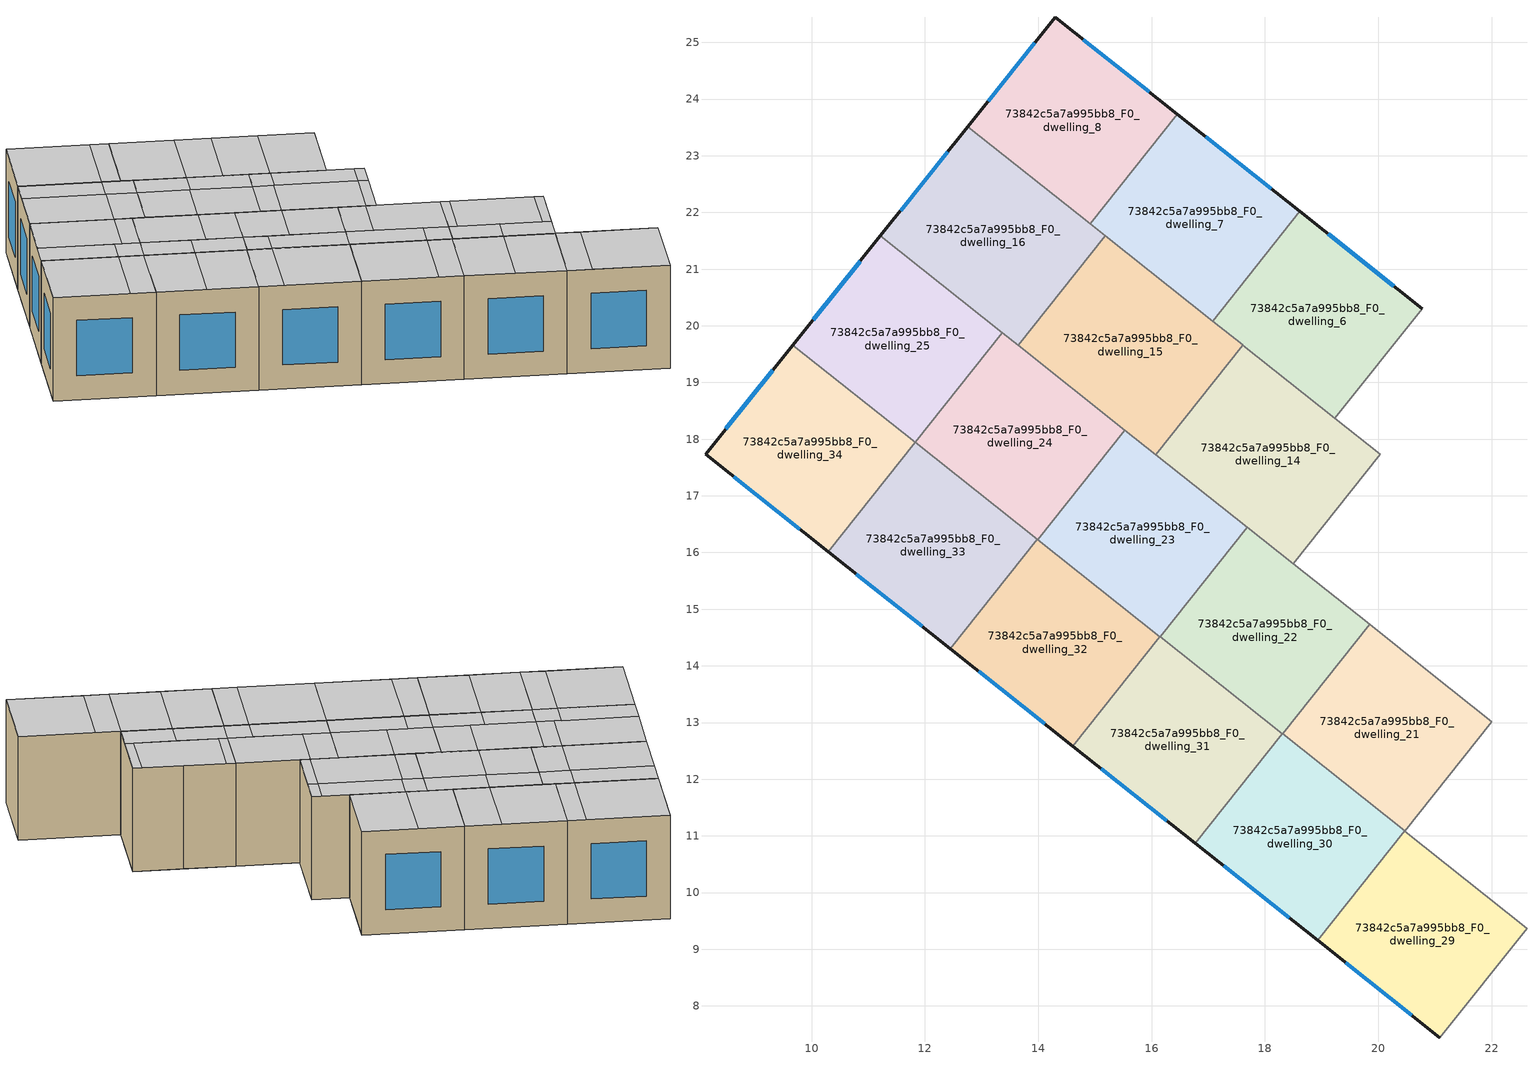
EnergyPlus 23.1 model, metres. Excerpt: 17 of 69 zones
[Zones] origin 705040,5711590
73842c5a7a995bb8_F0_dwelling_14
 floor ground (EU_floor_Construction): 20.04,17.73 18.5,15.8 16.07,17.73 17.61,19.66 z0
 wall to 73842c5a7a995bb8_F0_dwelling_15 (EU_wall_Construction): 17.61,19.66 16.07,17.73 z0:3
 wall to 73842c5a7a995bb8_F0_dwelling_13 (EU_wall_Construction): 18.5,15.8 20.04,17.73 z0:3
 wall to 73842c5a7a995bb8_F0_dwelling_6 (EU_wall_Construction): 19.24,18.37 17.61,19.66 z0:3
 wall to 73842c5a7a995bb8_F0_dwelling_23 (EU_wall_Construction): 16.07,17.73 17.69,16.45 z0:3
 wall to 73842c5a7a995bb8_F0_dwelling_5 (EU_wall_Construction): 20.04,17.73 19.24,18.37 z0:3
 wall to 73842c5a7a995bb8_F0_dwelling_22 (EU_wall_Construction): 17.69,16.44 18.5,15.8 z0:3
 ceiling to 73842c5a7a995bb8_F1_dwelling_18 (EU_floor_Construction): 18.28,15.98 19.3,17.26 17.55,18.66 17.54,18.67 16.51,17.38 z3
 ceiling to 73842c5a7a995bb8_F1_dwelling_6 (EU_floor_Construction): 19.52,17.09 20.04,17.73 19.82,17.9 19.31,17.26 z3
 ceiling to 73842c5a7a995bb8_F1_dwelling_17 (EU_floor_Construction): 18.5,15.8 19.52,17.09 19.3,17.26 18.28,15.98 z3
 ceiling to 73842c5a7a995bb8_F1_dwelling_8 (EU_floor_Construction): 17.55,18.66 18.06,19.31 17.61,19.66 17.1,19.02 z3
 ceiling adiabatic (EU_roof_Construction): 19.31,17.26 19.82,17.9 18.06,19.31 17.55,18.66 z3; 16.51,17.38 17.54,18.67 17.55,18.66 17.1,19.02 16.07,17.73 z3
73842c5a7a995bb8_F0_dwelling_15
 floor ground (EU_floor_Construction): 17.61,19.66 16.07,17.73 13.65,19.66 15.18,21.59 z0
 wall to 73842c5a7a995bb8_F0_dwelling_16 (EU_wall_Construction): 15.18,21.59 13.65,19.66 z0:3
 wall to 73842c5a7a995bb8_F0_dwelling_7 (EU_wall_Construction): 17.08,20.08 15.18,21.59 z0:3
 wall to 73842c5a7a995bb8_F0_dwelling_24 (EU_wall_Construction): 13.65,19.66 15.53,18.16 z0:3
 wall to 73842c5a7a995bb8_F0_dwelling_6 (EU_wall_Construction): 17.61,19.66 17.08,20.08 z0:3
 wall to 73842c5a7a995bb8_F0_dwelling_23 (EU_wall_Construction): 15.53,18.16 16.07,17.73 z0:3
 ceiling adiabatic (EU_roof_Construction): 16.07,17.73 17.1,19.02 15.77,20.07 14.75,18.78 z3; 14.75,18.78 15.77,20.07 14.67,20.94 13.65,19.66 z3
 ceiling to 73842c5a7a995bb8_F1_dwelling_9 (EU_floor_Construction): 15.78,20.06 16.29,20.71 15.18,21.59 14.67,20.94 z3
 ceiling to 73842c5a7a995bb8_F1_dwelling_8 (EU_floor_Construction): 17.1,19.02 17.61,19.66 16.29,20.71 15.78,20.06 z3
73842c5a7a995bb8_F0_dwelling_16
 floor ground (EU_floor_Construction): 15.18,21.59 13.65,19.66 11.21,21.59 12.76,23.52 z0
 wall outside (EU_wall_Construction): 12.76,23.52 11.21,21.59 z0:3
 wall to 73842c5a7a995bb8_F0_dwelling_8 (EU_wall_Construction): 14.92,21.8 12.76,23.52 z0:3
 wall to 73842c5a7a995bb8_F0_dwelling_25 (EU_wall_Construction): 11.21,21.59 13.37,19.88 z0:3
 wall to 73842c5a7a995bb8_F0_dwelling_7 (EU_wall_Construction): 15.18,21.59 14.92,21.8 z0:3
 wall to 73842c5a7a995bb8_F0_dwelling_24 (EU_wall_Construction): 13.37,19.87 13.64,19.66 z0:3
 window (EU_Window_Construction): 12.4,23.07 11.57,22.03 z0.69:2.31
 ceiling to 73842c5a7a995bb8_F1_dwelling_21 (EU_floor_Construction): 12.98,20.18 14,21.47 12.24,22.87 11.21,21.59 z3
 ceiling to 73842c5a7a995bb8_F1_dwelling_9 (EU_floor_Construction): 14.67,20.94 15.18,21.59 14.52,22.11 14.01,21.47 z3
 ceiling adiabatic (EU_roof_Construction): 14.01,21.47 14.52,22.11 12.76,23.52 12.24,22.87 z3; 13.65,19.66 14.67,20.94 14,21.47 12.98,20.18 z3
73842c5a7a995bb8_F0_dwelling_21
 floor ground (EU_floor_Construction): 22.01,13.02 20.47,11.08 18.31,12.8 19.85,14.73 z0
 wall to 73842c5a7a995bb8_F0_dwelling_22 (EU_wall_Construction): 19.85,14.73 18.31,12.8 z0:3
 wall to 73842c5a7a995bb8_F0_dwelling_20 (EU_wall_Construction): 20.47,11.08 22.01,13.02 z0:3
 wall to 73842c5a7a995bb8_F0_dwelling_30 (EU_wall_Construction): 18.31,12.8 20.46,11.09 z0:3
 wall to 73842c5a7a995bb8_F0_dwelling_13 (EU_wall_Construction): 20.93,13.87 19.85,14.73 z0:3
 wall to 73842c5a7a995bb8_F0_dwelling_12 (EU_wall_Construction): 22,13.02 20.93,13.87 z0:3
 ceiling to 73842c5a7a995bb8_F1_dwelling_16 (EU_floor_Construction): 20.79,11.88 21.81,13.17 20.04,14.57 19.02,13.29 z3
 ceiling to 73842c5a7a995bb8_F1_dwelling_27 (EU_floor_Construction): 20.47,11.08 20.98,11.73 19.9,12.59 19.39,11.94 z3
 ceiling adiabatic (EU_roof_Construction): 19.39,11.94 19.9,12.59 18.82,13.44 18.31,12.8 z3
 ceiling to 73842c5a7a995bb8_F1_dwelling_17 (EU_floor_Construction): 19.02,13.29 20.04,14.57 19.85,14.73 18.82,13.44 z3
 ceiling to 73842c5a7a995bb8_F1_dwelling_15 (EU_floor_Construction): 20.98,11.73 22.01,13.02 21.81,13.17 20.79,11.88 z3
73842c5a7a995bb8_F0_dwelling_22
 floor ground (EU_floor_Construction): 19.85,14.73 18.31,12.8 16.15,14.51 17.69,16.45 z0
 wall to 73842c5a7a995bb8_F0_dwelling_23 (EU_wall_Construction): 17.69,16.45 16.15,14.51 z0:3
 wall to 73842c5a7a995bb8_F0_dwelling_13 (EU_wall_Construction): 19.85,14.73 18.5,15.8 z0:3
 wall to 73842c5a7a995bb8_F0_dwelling_31 (EU_wall_Construction): 16.15,14.51 18.31,12.8 z0:3
 ceiling to 73842c5a7a995bb8_F1_dwelling_17 (EU_floor_Construction): 18.82,13.44 19.85,14.73 18.28,15.98 17.25,14.69 z3
 ceiling to 73842c5a7a995bb8_F1_dwelling_29 (EU_floor_Construction): 17.77,13.23 18.28,13.87 16.66,15.16 16.15,14.51 z3
 ceiling to 73842c5a7a995bb8_F1_dwelling_18 (EU_floor_Construction): 17.25,14.69 18.28,15.98 17.69,16.45 16.66,15.16 z3
 ceiling adiabatic (EU_roof_Construction): 18.31,12.8 18.82,13.44 18.28,13.87 17.77,13.23 z3
73842c5a7a995bb8_F0_dwelling_23
 floor ground (EU_floor_Construction): 17.69,16.45 16.15,14.51 13.99,16.23 15.53,18.16 z0
 wall to 73842c5a7a995bb8_F0_dwelling_24 (EU_wall_Construction): 15.53,18.16 13.99,16.23 z0:3
 wall to 73842c5a7a995bb8_F0_dwelling_32 (EU_wall_Construction): 13.99,16.23 16.15,14.52 z0:3
 ceiling to 73842c5a7a995bb8_F1_dwelling_30 (EU_floor_Construction): 16.15,14.52 16.66,15.16 15.04,16.45 14.53,15.8 z3
 ceiling to 73842c5a7a995bb8_F1_dwelling_18 (EU_floor_Construction): 16.66,15.16 17.69,16.45 16.51,17.38 15.49,16.09 z3
 ceiling to 73842c5a7a995bb8_F1_dwelling_19 (EU_floor_Construction): 15.49,16.09 16.51,17.38 15.53,18.16 14.5,16.87 z3
 ceiling to 73842c5a7a995bb8_F1_dwelling_31 (EU_floor_Construction): 14.53,15.8 15.04,16.45 14.5,16.87 13.99,16.23 z3
73842c5a7a995bb8_F0_dwelling_24
 floor ground (EU_floor_Construction): 15.53,18.16 13.99,16.23 11.83,17.94 13.37,19.88 z0
 wall to 73842c5a7a995bb8_F0_dwelling_25 (EU_wall_Construction): 13.37,19.88 11.83,17.94 z0:3
 wall to 73842c5a7a995bb8_F0_dwelling_33 (EU_wall_Construction): 11.83,17.94 13.99,16.23 z0:3
 ceiling to 73842c5a7a995bb8_F1_dwelling_20 (EU_floor_Construction): 13.72,17.49 14.75,18.78 13.37,19.88 12.35,18.59 z3
 ceiling to 73842c5a7a995bb8_F1_dwelling_31 (EU_floor_Construction): 13.99,16.23 14.5,16.87 13.42,17.73 12.91,17.09 z3
 ceiling to 73842c5a7a995bb8_F1_dwelling_19 (EU_floor_Construction): 14.5,16.87 15.53,18.16 14.75,18.78 13.72,17.49 z3
 ceiling to 73842c5a7a995bb8_F1_dwelling_32 (EU_floor_Construction): 12.91,17.09 13.42,17.73 12.35,18.59 11.83,17.94 z3
73842c5a7a995bb8_F0_dwelling_25
 floor ground (EU_floor_Construction): 13.37,19.88 11.83,17.94 9.67,19.66 11.21,21.59 z0
 wall outside (EU_wall_Construction): 11.21,21.59 9.67,19.66 z0:3
 wall to 73842c5a7a995bb8_F0_dwelling_34 (EU_wall_Construction): 9.67,19.66 11.83,17.95 z0:3
 window (EU_Window_Construction): 10.86,21.14 10.03,20.11 z0.69:2.31
 ceiling to 73842c5a7a995bb8_F1_dwelling_33 (EU_floor_Construction): 11.29,18.38 11.8,19.02 10.18,20.3 9.67,19.66 z3
 ceiling to 73842c5a7a995bb8_F1_dwelling_21 (EU_floor_Construction): 11.96,18.9 12.98,20.18 11.21,21.59 10.18,20.3 z3
 ceiling to 73842c5a7a995bb8_F1_dwelling_20 (EU_floor_Construction): 12.35,18.59 13.37,19.88 12.98,20.18 11.96,18.9 z3
 ceiling to 73842c5a7a995bb8_F1_dwelling_32 (EU_floor_Construction): 11.83,17.94 12.35,18.59 11.8,19.02 11.29,18.38 z3
73842c5a7a995bb8_F0_dwelling_29
 floor ground (EU_floor_Construction): 22.62,9.37 21.09,7.44 18.93,9.15 20.46,11.09 z0
 wall outside (EU_wall_Construction): 18.93,9.15 21.09,7.44 z0:3
 wall to 73842c5a7a995bb8_F0_dwelling_28 (EU_wall_Construction): 21.09,7.44 22.62,9.37 z0:3
 wall to 73842c5a7a995bb8_F0_dwelling_30 (EU_wall_Construction): 20.46,11.09 18.93,9.15 z0:3
 wall to 73842c5a7a995bb8_F0_dwelling_20 (EU_wall_Construction): 22.62,9.37 20.47,11.08 z0:3
 window (EU_Window_Construction): 19.43,8.76 20.59,7.84 z0.69:2.31
 ceiling to 73842c5a7a995bb8_F1_dwelling_26 (EU_floor_Construction): 21.09,7.44 22.62,9.37 21,10.66 19.47,8.73 z3
 ceiling to 73842c5a7a995bb8_F1_dwelling_27 (EU_floor_Construction): 19.47,8.73 21,10.66 20.47,11.08 18.93,9.15 z3
73842c5a7a995bb8_F0_dwelling_30
 floor ground (EU_floor_Construction): 20.46,11.09 18.93,9.15 16.77,10.87 18.31,12.8 z0
 wall outside (EU_wall_Construction): 16.77,10.87 18.93,9.15 z0:3
 wall to 73842c5a7a995bb8_F0_dwelling_31 (EU_wall_Construction): 18.31,12.8 16.77,10.87 z0:3
 window (EU_Window_Construction): 17.27,10.47 18.43,9.55 z0.69:2.31
 ceiling to 73842c5a7a995bb8_F1_dwelling_27 (EU_floor_Construction): 18.93,9.15 20.46,11.09 19.39,11.94 17.85,10.01 z3
 ceiling to 73842c5a7a995bb8_F1_dwelling_28 (EU_floor_Construction): 17.85,10.01 19.39,11.94 18.31,12.8 16.77,10.87 z3
73842c5a7a995bb8_F0_dwelling_31
 floor ground (EU_floor_Construction): 18.31,12.8 16.77,10.87 14.61,12.58 16.15,14.52 z0
 wall outside (EU_wall_Construction): 14.61,12.58 16.77,10.87 z0:3
 wall to 73842c5a7a995bb8_F0_dwelling_32 (EU_wall_Construction): 16.15,14.52 14.61,12.58 z0:3
 window (EU_Window_Construction): 15.11,12.19 16.27,11.27 z0.69:2.31
 ceiling to 73842c5a7a995bb8_F1_dwelling_29 (EU_floor_Construction): 16.23,11.3 17.77,13.23 16.15,14.52 14.61,12.58 z3
 ceiling to 73842c5a7a995bb8_F1_dwelling_28 (EU_floor_Construction): 16.77,10.87 18.31,12.8 17.77,13.23 16.23,11.3 z3
73842c5a7a995bb8_F0_dwelling_32
 floor ground (EU_floor_Construction): 16.15,14.52 14.61,12.58 12.45,14.3 13.99,16.23 z0
 wall outside (EU_wall_Construction): 12.45,14.3 14.61,12.58 z0:3
 wall to 73842c5a7a995bb8_F0_dwelling_33 (EU_wall_Construction): 13.99,16.23 12.45,14.3 z0:3
 window (EU_Window_Construction): 12.95,13.9 14.11,12.98 z0.69:2.31
 ceiling to 73842c5a7a995bb8_F1_dwelling_30 (EU_floor_Construction): 14.61,12.58 16.15,14.52 14.53,15.8 12.99,13.87 z3
 ceiling to 73842c5a7a995bb8_F1_dwelling_31 (EU_floor_Construction): 12.99,13.87 14.53,15.8 13.99,16.23 12.45,14.3 z3
73842c5a7a995bb8_F0_dwelling_33
 floor ground (EU_floor_Construction): 13.99,16.23 12.45,14.3 10.29,16.01 11.83,17.95 z0
 wall outside (EU_wall_Construction): 10.29,16.01 12.45,14.3 z0:3
 wall to 73842c5a7a995bb8_F0_dwelling_34 (EU_wall_Construction): 11.83,17.95 10.29,16.01 z0:3
 window (EU_Window_Construction): 10.79,15.62 11.95,14.7 z0.69:2.31
 ceiling to 73842c5a7a995bb8_F1_dwelling_31 (EU_floor_Construction): 12.45,14.3 13.99,16.23 12.91,17.09 11.37,15.16 z3
 ceiling to 73842c5a7a995bb8_F1_dwelling_32 (EU_floor_Construction): 11.37,15.16 12.91,17.09 11.83,17.95 10.29,16.01 z3
73842c5a7a995bb8_F0_dwelling_34
 floor ground (EU_floor_Construction): 11.83,17.95 10.29,16.01 8.13,17.73 9.67,19.66 z0
 wall outside (EU_wall_Construction): 9.67,19.66 8.13,17.73 10.29,16.01 z0:3
 window (EU_Window_Construction): 8.63,17.34 9.79,16.41 / 9.31,19.21 8.49,18.18 z0.69:2.31
 ceiling to 73842c5a7a995bb8_F1_dwelling_33 (EU_floor_Construction): 9.75,16.44 11.29,18.38 9.67,19.66 8.13,17.73 z3
 ceiling to 73842c5a7a995bb8_F1_dwelling_32 (EU_floor_Construction): 10.29,16.01 11.83,17.95 11.29,18.38 9.75,16.44 z3
73842c5a7a995bb8_F0_dwelling_6
 floor ground (EU_floor_Construction): 20.77,20.3 19.24,18.37 17.08,20.08 18.61,22.02 z0
 wall outside (EU_wall_Construction): 20.77,20.3 18.61,22.02 z0:3
 wall to 73842c5a7a995bb8_F0_dwelling_7 (EU_wall_Construction): 18.61,22.02 17.08,20.08 z0:3
 wall to 73842c5a7a995bb8_F0_dwelling_5 (EU_wall_Construction): 19.24,18.37 20.77,20.3 z0:3
 window (EU_Window_Construction): 20.27,20.7 19.11,21.62 z0.69:2.31
 ceiling adiabatic (EU_roof_Construction): 19.24,18.37 20.77,20.3 19.59,21.24 18.06,19.31 z3
 ceiling to 73842c5a7a995bb8_F1_dwelling_8 (EU_floor_Construction): 18.06,19.31 19.59,21.24 18.61,22.02 17.08,20.08 z3
73842c5a7a995bb8_F0_dwelling_7
 floor ground (EU_floor_Construction): 18.61,22.02 17.08,20.08 14.92,21.8 16.45,23.73 z0
 wall outside (EU_wall_Construction): 18.61,22.02 16.45,23.73 z0:3
 wall to 73842c5a7a995bb8_F0_dwelling_8 (EU_wall_Construction): 16.45,23.73 14.92,21.8 z0:3
 window (EU_Window_Construction): 18.11,22.41 16.95,23.33 z0.69:2.31
 ceiling to 73842c5a7a995bb8_F1_dwelling_9 (EU_floor_Construction): 16.29,20.71 17.83,22.64 16.45,23.73 14.92,21.8 z3
 ceiling to 73842c5a7a995bb8_F1_dwelling_8 (EU_floor_Construction): 17.08,20.08 18.61,22.02 17.83,22.64 16.29,20.71 z3
73842c5a7a995bb8_F0_dwelling_8
 floor ground (EU_floor_Construction): 16.45,23.73 14.92,21.8 12.76,23.52 14.3,25.44 z0
 wall outside (EU_wall_Construction): 16.45,23.73 14.3,25.44 12.76,23.52 z0:3
 window (EU_Window_Construction): 13.94,25 13.11,23.96 / 15.96,24.13 14.8,25.05 z0.69:2.31
 ceiling to 73842c5a7a995bb8_F1_dwelling_9 (EU_floor_Construction): 14.92,21.8 16.45,23.73 16.06,24.04 14.52,22.11 z3
 ceiling adiabatic (EU_roof_Construction): 14.92,21.8 14.52,22.11 16.06,24.04 14.3,25.44 12.76,23.52 z3
[Building]
EU S2 Campaign: North Axis=0; Terrain=City; Solar Distribution=FullExterior
[Site:Location]
London: Latitude=51.5; Longitude=-0.5; Time Zone=0; Elevation=25
[SizingPeriod:WeatherFileDays]
AnnualSizingPeriod: Begin Month=1; Begin Day of Month=1; End Month=12; End Day of Month=31; Day of Week for Start Day=Monday; Use Weather File Daylight Saving Period=No; Use Weather File Rain and Snow Indicators=No
[MATERIAL]
EU_InternalMass_Material: Roughness=MediumRough; Thickness=0.1; Conductivity=1; Density=1800; Specific Heat=900; Thermal Absorptance=0.9; Solar Absorptance=0.7; Visible Absorptance=0.7
[MATERIAL:NOMASS] Roughness=MediumRough; Thermal Absorptance=0.9; Solar Absorptance=0.7; Visible Absorptance=0.7
Name | Thermal Resistance
EU_wall_NoMass | 0.635353
EU_roof_NoMass | 0.675062
EU_floor_NoMass | 1.96382
[WINDOWMATERIAL:SIMPLEGLAZINGSYSTEM]
EU_Window_SimpleGlazing: UFactor=2.96269; Solar Heat Gain Coefficient=0.76; Visible Transmittance=0.76
[CONSTRUCTION]
EU_wall_Construction: EU_wall_NoMass
EU_roof_Construction: EU_roof_NoMass
EU_floor_Construction: EU_floor_NoMass
EU_InternalMass_Construction: EU_InternalMass_Material
EU_Window_Construction: EU_Window_SimpleGlazing
[ZONE] Type=1; Multiplier=1; Ceiling Height=autocalculate; Floor Area=autocalculate; Part of Total Floor Area=Yes
Name | Volume
73842c5a7a995bb8_F0_dwelling_14 | 22.9702
73842c5a7a995bb8_F0_dwelling_15 | 22.9768
73842c5a7a995bb8_F0_dwelling_16 | 22.9775
73842c5a7a995bb8_F0_dwelling_21 | 20.4163
73842c5a7a995bb8_F0_dwelling_22 | 20.4126
73842c5a7a995bb8_F0_dwelling_23; 73842c5a7a995bb8_F0_dwelling_24 | 20.4185
73842c5a7a995bb8_F0_dwelling_25; 73842c5a7a995bb8_F0_dwelling_7 | 20.4236
73842c5a7a995bb8_F0_dwelling_29 | 20.4221
73842c5a7a995bb8_F0_dwelling_30 | 20.4177
73842c5a7a995bb8_F0_dwelling_31; 73842c5a7a995bb8_F0_dwelling_33 | 20.417
73842c5a7a995bb8_F0_dwelling_32 | 20.428
73842c5a7a995bb8_F0_dwelling_34; 73842c5a7a995bb8_F0_dwelling_6; 73842c5a7a995bb8_F0_dwelling_8 | 20.4192
[INTERNALMASS] Construction=EU_InternalMass_Construction
Name | Zone or ZoneList | Surface Area
73842c5a7a995bb8_F0_dwelling_6_EU_InternalMass | 73842c5a7a995bb8_F0_dwelling_6 | 6.80628
73842c5a7a995bb8_F0_dwelling_7_EU_InternalMass | 73842c5a7a995bb8_F0_dwelling_7 | 6.8079
73842c5a7a995bb8_F0_dwelling_8_EU_InternalMass | 73842c5a7a995bb8_F0_dwelling_8 | 6.80626
73842c5a7a995bb8_F0_dwelling_14_EU_InternalMass | 73842c5a7a995bb8_F0_dwelling_14 | 7.65716
73842c5a7a995bb8_F0_dwelling_15_EU_InternalMass | 73842c5a7a995bb8_F0_dwelling_15 | 7.65869
73842c5a7a995bb8_F0_dwelling_16_EU_InternalMass | 73842c5a7a995bb8_F0_dwelling_16 | 7.65913
73842c5a7a995bb8_F0_dwelling_21_EU_InternalMass | 73842c5a7a995bb8_F0_dwelling_21 | 6.80587
73842c5a7a995bb8_F0_dwelling_22_EU_InternalMass | 73842c5a7a995bb8_F0_dwelling_22 | 6.80434
73842c5a7a995bb8_F0_dwelling_23_EU_InternalMass | 73842c5a7a995bb8_F0_dwelling_23 | 6.80587
73842c5a7a995bb8_F0_dwelling_24_EU_InternalMass | 73842c5a7a995bb8_F0_dwelling_24 | 6.80587
73842c5a7a995bb8_F0_dwelling_25_EU_InternalMass | 73842c5a7a995bb8_F0_dwelling_25 | 6.8081
73842c5a7a995bb8_F0_dwelling_29_EU_InternalMass | 73842c5a7a995bb8_F0_dwelling_29 | 6.8077
73842c5a7a995bb8_F0_dwelling_30_EU_InternalMass | 73842c5a7a995bb8_F0_dwelling_30 | 6.80587
73842c5a7a995bb8_F0_dwelling_31_EU_InternalMass | 73842c5a7a995bb8_F0_dwelling_31 | 6.80587
73842c5a7a995bb8_F0_dwelling_32_EU_InternalMass | 73842c5a7a995bb8_F0_dwelling_32 | 6.80934
73842c5a7a995bb8_F0_dwelling_33_EU_InternalMass | 73842c5a7a995bb8_F0_dwelling_33 | 6.80587
73842c5a7a995bb8_F0_dwelling_34_EU_InternalMass | 73842c5a7a995bb8_F0_dwelling_34 | 6.80636
[OTHEREQUIPMENT] Fuel Type=Electricity; Design Level Calculation Method=Watts/Area; Power per Zone Floor Area=1; Fraction Latent=0; Fraction Radiant=0; Fraction Lost=0; Carbon Dioxide Generation Rate=0; EndUse Subcategory=EU_Step8_InternalGains
Name | Zone or ZoneList or Space or SpaceList | Schedule
EU_Step8_InternalGain_73842c5a7a995bb8_F0_dwelling_6_f000 | 73842c5a7a995bb8_F0_dwelling_6 | EU_Step8_GainSchedule_73842c5a7a995bb8_F0_dwelling_6_f000
EU_Step8_InternalGain_73842c5a7a995bb8_F0_dwelling_7_f000 | 73842c5a7a995bb8_F0_dwelling_7 | EU_Step8_GainSchedule_73842c5a7a995bb8_F0_dwelling_7_f000
EU_Step8_InternalGain_73842c5a7a995bb8_F0_dwelling_8_f000 | 73842c5a7a995bb8_F0_dwelling_8 | EU_Step8_GainSchedule_73842c5a7a995bb8_F0_dwelling_8_f000
EU_Step8_InternalGain_73842c5a7a995bb8_F0_dwelling_14_f000 | 73842c5a7a995bb8_F0_dwelling_14 | EU_Step8_GainSchedule_73842c5a7a995bb8_F0_dwelling_14_f000
EU_Step8_InternalGain_73842c5a7a995bb8_F0_dwelling_15_f000 | 73842c5a7a995bb8_F0_dwelling_15 | EU_Step8_GainSchedule_73842c5a7a995bb8_F0_dwelling_15_f000
EU_Step8_InternalGain_73842c5a7a995bb8_F0_dwelling_16_f000 | 73842c5a7a995bb8_F0_dwelling_16 | EU_Step8_GainSchedule_73842c5a7a995bb8_F0_dwelling_16_f000
EU_Step8_InternalGain_73842c5a7a995bb8_F0_dwelling_21_f000 | 73842c5a7a995bb8_F0_dwelling_21 | EU_Step8_GainSchedule_73842c5a7a995bb8_F0_dwelling_21_f000
EU_Step8_InternalGain_73842c5a7a995bb8_F0_dwelling_22_f000 | 73842c5a7a995bb8_F0_dwelling_22 | EU_Step8_GainSchedule_73842c5a7a995bb8_F0_dwelling_22_f000
EU_Step8_InternalGain_73842c5a7a995bb8_F0_dwelling_23_f000 | 73842c5a7a995bb8_F0_dwelling_23 | EU_Step8_GainSchedule_73842c5a7a995bb8_F0_dwelling_23_f000
EU_Step8_InternalGain_73842c5a7a995bb8_F0_dwelling_24_f000 | 73842c5a7a995bb8_F0_dwelling_24 | EU_Step8_GainSchedule_73842c5a7a995bb8_F0_dwelling_24_f000
EU_Step8_InternalGain_73842c5a7a995bb8_F0_dwelling_25_f000 | 73842c5a7a995bb8_F0_dwelling_25 | EU_Step8_GainSchedule_73842c5a7a995bb8_F0_dwelling_25_f000
EU_Step8_InternalGain_73842c5a7a995bb8_F0_dwelling_29_f000 | 73842c5a7a995bb8_F0_dwelling_29 | EU_Step8_GainSchedule_73842c5a7a995bb8_F0_dwelling_29_f000
EU_Step8_InternalGain_73842c5a7a995bb8_F0_dwelling_30_f000 | 73842c5a7a995bb8_F0_dwelling_30 | EU_Step8_GainSchedule_73842c5a7a995bb8_F0_dwelling_30_f000
EU_Step8_InternalGain_73842c5a7a995bb8_F0_dwelling_31_f000 | 73842c5a7a995bb8_F0_dwelling_31 | EU_Step8_GainSchedule_73842c5a7a995bb8_F0_dwelling_31_f000
EU_Step8_InternalGain_73842c5a7a995bb8_F0_dwelling_32_f000 | 73842c5a7a995bb8_F0_dwelling_32 | EU_Step8_GainSchedule_73842c5a7a995bb8_F0_dwelling_32_f000
EU_Step8_InternalGain_73842c5a7a995bb8_F0_dwelling_33_f000 | 73842c5a7a995bb8_F0_dwelling_33 | EU_Step8_GainSchedule_73842c5a7a995bb8_F0_dwelling_33_f000
EU_Step8_InternalGain_73842c5a7a995bb8_F0_dwelling_34_f000 | 73842c5a7a995bb8_F0_dwelling_34 | EU_Step8_GainSchedule_73842c5a7a995bb8_F0_dwelling_34_f000
[ZONEVENTILATION:DESIGNFLOWRATE] Schedule=EU_AlwaysOn; Design Flow Rate Calculation Method=AirChanges/Hour; Air Changes per Hour=0.555504; Ventilation Type=Natural; Fan Pressure Rise=0; Fan Total Efficiency=1; Constant Term Coefficient=1; Temperature Term Coefficient=0; Velocity Term Coefficient=0; Velocity Squared Term Coefficient=0; Minimum Indoor Temperature=-100; Maximum Indoor Temperature=100; Delta Temperature=-100; Minimum Outdoor Temperature=-100; Maximum Outdoor Temperature=100; Maximum Wind Speed=40
Name | Zone or ZoneList or Space or SpaceList
EU_ConstantAir_73842c5a7a995bb8_F0_dwelling_6 | 73842c5a7a995bb8_F0_dwelling_6
EU_ConstantAir_73842c5a7a995bb8_F0_dwelling_7 | 73842c5a7a995bb8_F0_dwelling_7
EU_ConstantAir_73842c5a7a995bb8_F0_dwelling_8 | 73842c5a7a995bb8_F0_dwelling_8
EU_ConstantAir_73842c5a7a995bb8_F0_dwelling_14 | 73842c5a7a995bb8_F0_dwelling_14
EU_ConstantAir_73842c5a7a995bb8_F0_dwelling_15 | 73842c5a7a995bb8_F0_dwelling_15
EU_ConstantAir_73842c5a7a995bb8_F0_dwelling_16 | 73842c5a7a995bb8_F0_dwelling_16
EU_ConstantAir_73842c5a7a995bb8_F0_dwelling_21 | 73842c5a7a995bb8_F0_dwelling_21
EU_ConstantAir_73842c5a7a995bb8_F0_dwelling_22 | 73842c5a7a995bb8_F0_dwelling_22
EU_ConstantAir_73842c5a7a995bb8_F0_dwelling_23 | 73842c5a7a995bb8_F0_dwelling_23
EU_ConstantAir_73842c5a7a995bb8_F0_dwelling_24 | 73842c5a7a995bb8_F0_dwelling_24
EU_ConstantAir_73842c5a7a995bb8_F0_dwelling_25 | 73842c5a7a995bb8_F0_dwelling_25
EU_ConstantAir_73842c5a7a995bb8_F0_dwelling_29 | 73842c5a7a995bb8_F0_dwelling_29
EU_ConstantAir_73842c5a7a995bb8_F0_dwelling_30 | 73842c5a7a995bb8_F0_dwelling_30
EU_ConstantAir_73842c5a7a995bb8_F0_dwelling_31 | 73842c5a7a995bb8_F0_dwelling_31
EU_ConstantAir_73842c5a7a995bb8_F0_dwelling_32 | 73842c5a7a995bb8_F0_dwelling_32
EU_ConstantAir_73842c5a7a995bb8_F0_dwelling_33 | 73842c5a7a995bb8_F0_dwelling_33
EU_ConstantAir_73842c5a7a995bb8_F0_dwelling_34 | 73842c5a7a995bb8_F0_dwelling_34
[HVACTEMPLATE:THERMOSTAT] Constant Heating Setpoint=20; Constant Cooling Setpoint=50
EU_HeatOnly_73842c5a7a995bb8_F0_dwelling_0; EU_HeatOnly_73842c5a7a995bb8_F0_dwelling_1; EU_HeatOnly_73842c5a7a995bb8_F0_dwelling_2; EU_HeatOnly_73842c5a7a995bb8_F0_dwelling_3; EU_HeatOnly_73842c5a7a995bb8_F0_dwelling_4; EU_HeatOnly_73842c5a7a995bb8_F0_dwelling_5; EU_HeatOnly_73842c5a7a995bb8_F0_dwelling_6; EU_HeatOnly_73842c5a7a995bb8_F0_dwelling_7; EU_HeatOnly_73842c5a7a995bb8_F0_dwelling_8; EU_HeatOnly_73842c5a7a995bb8_F0_dwelling_9; EU_HeatOnly_73842c5a7a995bb8_F0_dwelling_10; EU_HeatOnly_73842c5a7a995bb8_F0_dwelling_11; EU_HeatOnly_73842c5a7a995bb8_F0_dwelling_12; EU_HeatOnly_73842c5a7a995bb8_F0_dwelling_13; EU_HeatOnly_73842c5a7a995bb8_F0_dwelling_14; EU_HeatOnly_73842c5a7a995bb8_F0_dwelling_15; EU_HeatOnly_73842c5a7a995bb8_F0_dwelling_16; EU_HeatOnly_73842c5a7a995bb8_F0_dwelling_17; EU_HeatOnly_73842c5a7a995bb8_F0_dwelling_18; EU_HeatOnly_73842c5a7a995bb8_F0_dwelling_19; EU_HeatOnly_73842c5a7a995bb8_F0_dwelling_20; EU_HeatOnly_73842c5a7a995bb8_F0_dwelling_21; EU_HeatOnly_73842c5a7a995bb8_F0_dwelling_22; EU_HeatOnly_73842c5a7a995bb8_F0_dwelling_23; EU_HeatOnly_73842c5a7a995bb8_F0_dwelling_24; EU_HeatOnly_73842c5a7a995bb8_F0_dwelling_25; EU_HeatOnly_73842c5a7a995bb8_F0_dwelling_26; EU_HeatOnly_73842c5a7a995bb8_F0_dwelling_27; EU_HeatOnly_73842c5a7a995bb8_F0_dwelling_28; EU_HeatOnly_73842c5a7a995bb8_F0_dwelling_29; EU_HeatOnly_73842c5a7a995bb8_F0_dwelling_30; EU_HeatOnly_73842c5a7a995bb8_F0_dwelling_31; EU_HeatOnly_73842c5a7a995bb8_F0_dwelling_32; EU_HeatOnly_73842c5a7a995bb8_F0_dwelling_33; EU_HeatOnly_73842c5a7a995bb8_F0_dwelling_34; EU_HeatOnly_73842c5a7a995bb8_F1_dwelling_0; EU_HeatOnly_73842c5a7a995bb8_F1_dwelling_1; EU_HeatOnly_73842c5a7a995bb8_F1_dwelling_2; EU_HeatOnly_73842c5a7a995bb8_F1_dwelling_3; EU_HeatOnly_73842c5a7a995bb8_F1_dwelling_4; EU_HeatOnly_73842c5a7a995bb8_F1_dwelling_5; EU_HeatOnly_73842c5a7a995bb8_F1_dwelling_6; EU_HeatOnly_73842c5a7a995bb8_F1_dwelling_7; EU_HeatOnly_73842c5a7a995bb8_F1_dwelling_8; EU_HeatOnly_73842c5a7a995bb8_F1_dwelling_9; EU_HeatOnly_73842c5a7a995bb8_F1_dwelling_10; EU_HeatOnly_73842c5a7a995bb8_F1_dwelling_11; EU_HeatOnly_73842c5a7a995bb8_F1_dwelling_12; EU_HeatOnly_73842c5a7a995bb8_F1_dwelling_13; EU_HeatOnly_73842c5a7a995bb8_F1_dwelling_14; EU_HeatOnly_73842c5a7a995bb8_F1_dwelling_15; EU_HeatOnly_73842c5a7a995bb8_F1_dwelling_16; EU_HeatOnly_73842c5a7a995bb8_F1_dwelling_17; EU_HeatOnly_73842c5a7a995bb8_F1_dwelling_18; EU_HeatOnly_73842c5a7a995bb8_F1_dwelling_19; EU_HeatOnly_73842c5a7a995bb8_F1_dwelling_20; EU_HeatOnly_73842c5a7a995bb8_F1_dwelling_21; EU_HeatOnly_73842c5a7a995bb8_F1_dwelling_22; EU_HeatOnly_73842c5a7a995bb8_F1_dwelling_23; EU_HeatOnly_73842c5a7a995bb8_F1_dwelling_24; EU_HeatOnly_73842c5a7a995bb8_F1_dwelling_25; EU_HeatOnly_73842c5a7a995bb8_F1_dwelling_26; EU_HeatOnly_73842c5a7a995bb8_F1_dwelling_27; EU_HeatOnly_73842c5a7a995bb8_F1_dwelling_28; EU_HeatOnly_73842c5a7a995bb8_F1_dwelling_29; EU_HeatOnly_73842c5a7a995bb8_F1_dwelling_30; EU_HeatOnly_73842c5a7a995bb8_F1_dwelling_31; EU_HeatOnly_73842c5a7a995bb8_F1_dwelling_32; EU_HeatOnly_73842c5a7a995bb8_F1_dwelling_33
[HVACTEMPLATE:ZONE:IDEALLOADSAIRSYSTEM] System Availability Schedule=EU_AlwaysOn; Maximum Heating Supply Air Temperature=50; Minimum Cooling Supply Air Temperature=13; Maximum Heating Supply Air Humidity Ratio=0.0156; Minimum Cooling Supply Air Humidity Ratio=0.0077; Heating Limit=NoLimit; Cooling Limit=NoLimit; Heating Availability Schedule=EU_AlwaysOn; Cooling Availability Schedule=EU_CoolingOff; Dehumidification Control Type=ConstantSensibleHeatRatio; Cooling Sensible Heat Ratio=0.7; Dehumidification Setpoint=60; Humidification Control Type=None; Humidification Setpoint=30; Outdoor Air Method=None; Outdoor Air Flow Rate per Person=0.00944; Outdoor Air Flow Rate per Zone Floor Area=0; Outdoor Air Flow Rate per Zone=0; Demand Controlled Ventilation Type=None; Outdoor Air Economizer Type=NoEconomizer; Heat Recovery Type=None; Sensible Heat Recovery Effectiveness=0.7; Latent Heat Recovery Effectiveness=0.65
Name | Template Thermostat
73842c5a7a995bb8_F0_dwelling_6 | EU_HeatOnly_73842c5a7a995bb8_F0_dwelling_6
73842c5a7a995bb8_F0_dwelling_7 | EU_HeatOnly_73842c5a7a995bb8_F0_dwelling_7
73842c5a7a995bb8_F0_dwelling_8 | EU_HeatOnly_73842c5a7a995bb8_F0_dwelling_8
73842c5a7a995bb8_F0_dwelling_14 | EU_HeatOnly_73842c5a7a995bb8_F0_dwelling_14
73842c5a7a995bb8_F0_dwelling_15 | EU_HeatOnly_73842c5a7a995bb8_F0_dwelling_15
73842c5a7a995bb8_F0_dwelling_16 | EU_HeatOnly_73842c5a7a995bb8_F0_dwelling_16
73842c5a7a995bb8_F0_dwelling_21 | EU_HeatOnly_73842c5a7a995bb8_F0_dwelling_21
73842c5a7a995bb8_F0_dwelling_22 | EU_HeatOnly_73842c5a7a995bb8_F0_dwelling_22
73842c5a7a995bb8_F0_dwelling_23 | EU_HeatOnly_73842c5a7a995bb8_F0_dwelling_23
73842c5a7a995bb8_F0_dwelling_24 | EU_HeatOnly_73842c5a7a995bb8_F0_dwelling_24
73842c5a7a995bb8_F0_dwelling_25 | EU_HeatOnly_73842c5a7a995bb8_F0_dwelling_25
73842c5a7a995bb8_F0_dwelling_29 | EU_HeatOnly_73842c5a7a995bb8_F0_dwelling_29
73842c5a7a995bb8_F0_dwelling_30 | EU_HeatOnly_73842c5a7a995bb8_F0_dwelling_30
73842c5a7a995bb8_F0_dwelling_31 | EU_HeatOnly_73842c5a7a995bb8_F0_dwelling_31
73842c5a7a995bb8_F0_dwelling_32 | EU_HeatOnly_73842c5a7a995bb8_F0_dwelling_32
73842c5a7a995bb8_F0_dwelling_33 | EU_HeatOnly_73842c5a7a995bb8_F0_dwelling_33
73842c5a7a995bb8_F0_dwelling_34 | EU_HeatOnly_73842c5a7a995bb8_F0_dwelling_34
[SIZING:ZONE] Zone Cooling Design Supply Air Temperature Input Method=SupplyAirTemperature; Zone Cooling Design Supply Air Temperature=13; Zone Heating Design Supply Air Temperature Input Method=SupplyAirTemperature; Zone Heating Design Supply Air Temperature=50; Zone Cooling Design Supply Air Humidity Ratio=0.008; Zone Heating Design Supply Air Humidity Ratio=0.008; Cooling Design Air Flow Method=DesignDay; Cooling Design Air Flow Rate=0; Cooling Minimum Air Flow per Zone Floor Area=0.000762; Cooling Minimum Air Flow=0; Cooling Minimum Air Flow Fraction=0.2; Heating Design Air Flow Method=DesignDay; Heating Design Air Flow Rate=0; Heating Maximum Air Flow per Zone Floor Area=0.002032; Heating Maximum Air Flow=0.141576; Heating Maximum Air Flow Fraction=0.3; Account for Dedicated Outdoor Air System=No; Dedicated Outdoor Air System Control Strategy=NeutralSupplyAir; Dedicated Outdoor Air Low Setpoint Temperature for Design=autosize; Dedicated Outdoor Air High Setpoint Temperature for Design=autosize; Zone Load Sizing Method=Sensible Load Only No Latent Load; Zone Latent Cooling Design Supply Air Humidity Ratio Input Method=HumidityRatioDifference; Zone Cooling Design Supply Air Humidity Ratio Difference=0.005; Zone Latent Heating Design Supply Air Humidity Ratio Input Method=HumidityRatioDifference; Zone Humidification Design Supply Air Humidity Ratio Difference=0.005
73842c5a7a995bb8_F0_dwelling_6; 73842c5a7a995bb8_F0_dwelling_7; 73842c5a7a995bb8_F0_dwelling_8; 73842c5a7a995bb8_F0_dwelling_14; 73842c5a7a995bb8_F0_dwelling_15; 73842c5a7a995bb8_F0_dwelling_16; 73842c5a7a995bb8_F0_dwelling_21; 73842c5a7a995bb8_F0_dwelling_22; 73842c5a7a995bb8_F0_dwelling_23; 73842c5a7a995bb8_F0_dwelling_24; 73842c5a7a995bb8_F0_dwelling_25; 73842c5a7a995bb8_F0_dwelling_29; 73842c5a7a995bb8_F0_dwelling_30; 73842c5a7a995bb8_F0_dwelling_31; 73842c5a7a995bb8_F0_dwelling_32; 73842c5a7a995bb8_F0_dwelling_33; 73842c5a7a995bb8_F0_dwelling_34
[SCHEDULE:CONSTANT]
Name | Hourly Value
EU_AlwaysOn | 1
EU_CoolingOff | 0
[SCHEDULE:FILE] Column Number=1; Rows to Skip at Top=0; Number of Hours of Data=8760; Column Separator=Comma; Interpolate to Timestep=No; Minutes per Item=60; Adjust Schedule for Daylight Savings=Yes
Name | File
EU_Step8_GainSchedule_73842c5a7a995bb8_F0_dwelling_6_f000 | ../../schedules/73842c5a7a995bb8/73842c5a7a995bb8_F0_dwelling_6_f000_gain.csv
EU_Step8_GainSchedule_73842c5a7a995bb8_F0_dwelling_7_f000 | ../../schedules/73842c5a7a995bb8/73842c5a7a995bb8_F0_dwelling_7_f000_gain.csv
EU_Step8_GainSchedule_73842c5a7a995bb8_F0_dwelling_8_f000 | ../../schedules/73842c5a7a995bb8/73842c5a7a995bb8_F0_dwelling_8_f000_gain.csv
EU_Step8_GainSchedule_73842c5a7a995bb8_F0_dwelling_14_f000 | ../../schedules/73842c5a7a995bb8/73842c5a7a995bb8_F0_dwelling_14_f000_gain.csv
EU_Step8_GainSchedule_73842c5a7a995bb8_F0_dwelling_15_f000 | ../../schedules/73842c5a7a995bb8/73842c5a7a995bb8_F0_dwelling_15_f000_gain.csv
EU_Step8_GainSchedule_73842c5a7a995bb8_F0_dwelling_16_f000 | ../../schedules/73842c5a7a995bb8/73842c5a7a995bb8_F0_dwelling_16_f000_gain.csv
EU_Step8_GainSchedule_73842c5a7a995bb8_F0_dwelling_21_f000 | ../../schedules/73842c5a7a995bb8/73842c5a7a995bb8_F0_dwelling_21_f000_gain.csv
EU_Step8_GainSchedule_73842c5a7a995bb8_F0_dwelling_22_f000 | ../../schedules/73842c5a7a995bb8/73842c5a7a995bb8_F0_dwelling_22_f000_gain.csv
EU_Step8_GainSchedule_73842c5a7a995bb8_F0_dwelling_23_f000 | ../../schedules/73842c5a7a995bb8/73842c5a7a995bb8_F0_dwelling_23_f000_gain.csv
EU_Step8_GainSchedule_73842c5a7a995bb8_F0_dwelling_24_f000 | ../../schedules/73842c5a7a995bb8/73842c5a7a995bb8_F0_dwelling_24_f000_gain.csv
EU_Step8_GainSchedule_73842c5a7a995bb8_F0_dwelling_25_f000 | ../../schedules/73842c5a7a995bb8/73842c5a7a995bb8_F0_dwelling_25_f000_gain.csv
EU_Step8_GainSchedule_73842c5a7a995bb8_F0_dwelling_29_f000 | ../../schedules/73842c5a7a995bb8/73842c5a7a995bb8_F0_dwelling_29_f000_gain.csv
EU_Step8_GainSchedule_73842c5a7a995bb8_F0_dwelling_30_f000 | ../../schedules/73842c5a7a995bb8/73842c5a7a995bb8_F0_dwelling_30_f000_gain.csv
EU_Step8_GainSchedule_73842c5a7a995bb8_F0_dwelling_31_f000 | ../../schedules/73842c5a7a995bb8/73842c5a7a995bb8_F0_dwelling_31_f000_gain.csv
EU_Step8_GainSchedule_73842c5a7a995bb8_F0_dwelling_32_f000 | ../../schedules/73842c5a7a995bb8/73842c5a7a995bb8_F0_dwelling_32_f000_gain.csv
EU_Step8_GainSchedule_73842c5a7a995bb8_F0_dwelling_33_f000 | ../../schedules/73842c5a7a995bb8/73842c5a7a995bb8_F0_dwelling_33_f000_gain.csv
EU_Step8_GainSchedule_73842c5a7a995bb8_F0_dwelling_34_f000 | ../../schedules/73842c5a7a995bb8/73842c5a7a995bb8_F0_dwelling_34_f000_gain.csv
